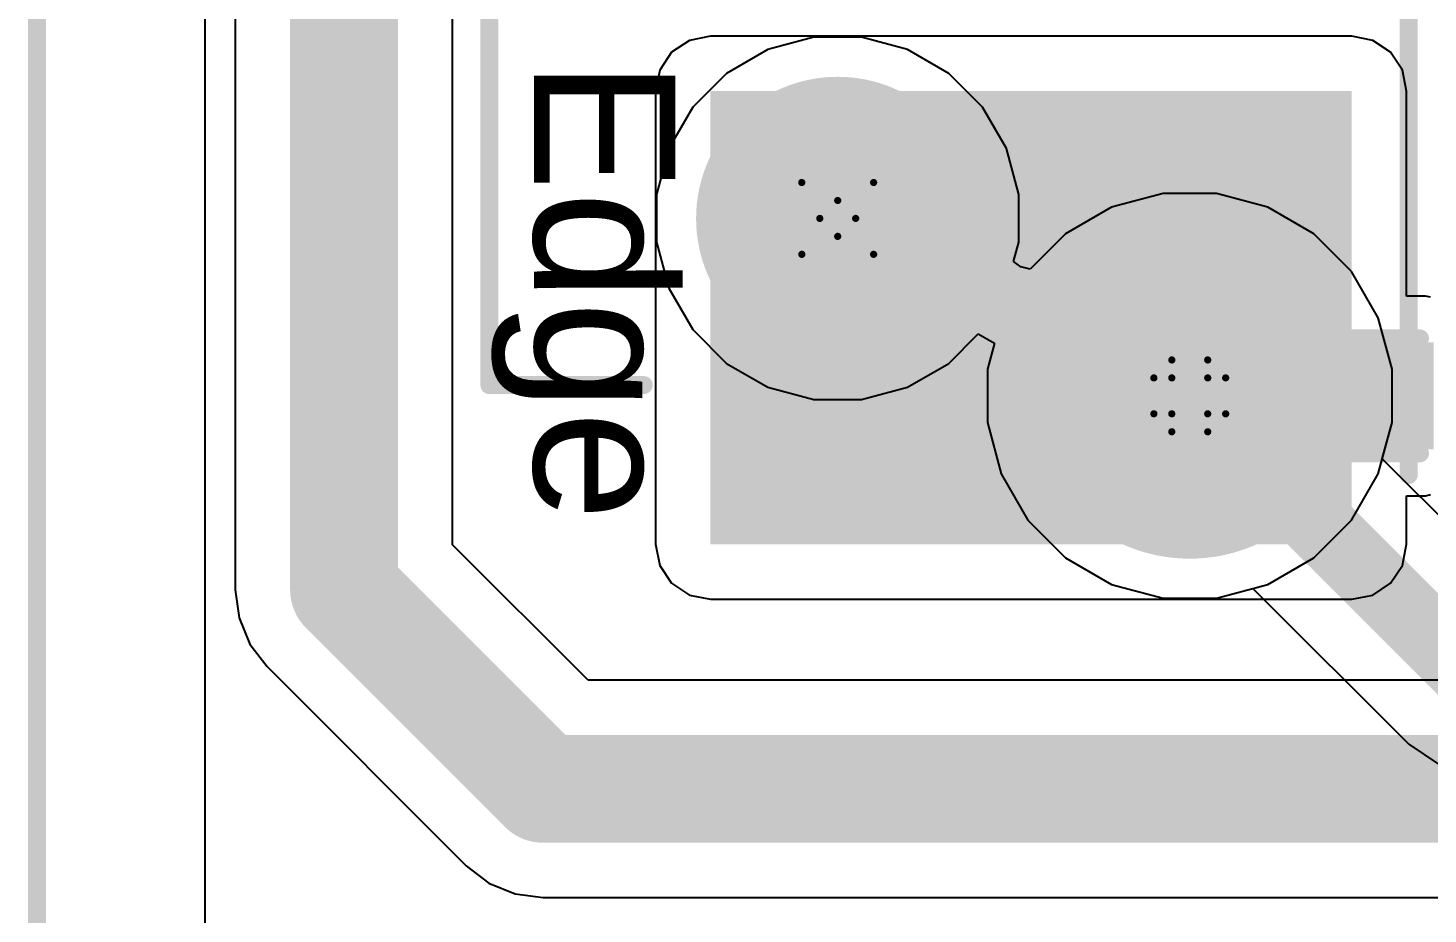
# Model space of a CAD drawing. Header units: inches. Extents: x -21 to 276, y -5 to 220.
# Drawn here: x -4.56 to 5.34, y 17.77 to 24.04 of the extents above; entities that cross this region are included whole.
import ezdxf

# ---------------------------------------------------------------- set-up
doc = ezdxf.new("R2010")
doc.units = ezdxf.units.IN
for name, color, linetype in [('Board_Outline', 216, 'Continuous'), ('Bottom Layer', 5, 'Continuous'), ('Bottom Overlay', 54, 'Continuous'), ('Bottom Paste', 16, 'Continuous'), ('Bottom Solder', 6, 'Continuous'), ('Drill Drawing', 1, 'Continuous'), ('Ground', 16, 'Continuous'), ('Multi-Layer', 9, 'Continuous'), ('Pad Holes', 156, 'Continuous'), ('Power + Signal', 76, 'Continuous'), ('Top Layer', 1, 'Continuous'), ('Top Overlay', 2, 'Continuous'), ('Top Solder', 216, 'Continuous')]:
    doc.layers.add(name, color=color, linetype=linetype)
doc.styles.add('Arial', font='', dxfattribs={"height": 0.2})
doc.styles.get('Arial').set_extended_font_data('Arial')

# ---------------------------------------------------------------- blocks, each defined once
blk = doc.blocks.new('1825027_8_66')
at = {"layer": 'Bottom Layer'}
h = blk.add_hatch(color=5, dxfattribs=at)
edge = h.paths.add_edge_path()
edge.add_arc((-3.505, 1.245), 1.05, 0, 360)
h = blk.add_hatch(color=5, dxfattribs=at)
edge = h.paths.add_edge_path()
edge.add_arc((3.505, 1.245), 1.05, 0, 360)
h = blk.add_hatch(color=5, dxfattribs=at)
edge = h.paths.add_edge_path()
edge.add_arc((-2.25, -1.245), 0.9, 0, 360)
h = blk.add_hatch(color=5, dxfattribs=at)
edge = h.paths.add_edge_path()
edge.add_arc((2.25, -1.245), 0.9, 0, 360)
at = {"layer": 'Bottom Solder'}
h = blk.add_hatch(color=6, dxfattribs=at)
edge = h.paths.add_edge_path()
edge.add_arc((-3.505, 1.245), 1.1516, 0, 360)
h = blk.add_hatch(color=6, dxfattribs=at)
edge = h.paths.add_edge_path()
edge.add_arc((3.505, 1.245), 1.1516, 0, 360)
h = blk.add_hatch(color=6, dxfattribs=at)
edge = h.paths.add_edge_path()
edge.add_arc((-2.25, -1.245), 1.0016, 0, 360)
h = blk.add_hatch(color=6, dxfattribs=at)
edge = h.paths.add_edge_path()
edge.add_arc((2.25, -1.245), 1.0016, 0, 360)
at = {"layer": 'Ground'}
h = blk.add_hatch(color=16, dxfattribs=at)
edge = h.paths.add_edge_path()
edge.add_arc((-3.505, 1.245), 1.05, 0, 360)
h = blk.add_hatch(color=16, dxfattribs=at)
edge = h.paths.add_edge_path()
edge.add_arc((3.505, 1.245), 1.05, 0, 360)
h = blk.add_hatch(color=16, dxfattribs=at)
edge = h.paths.add_edge_path()
edge.add_arc((-2.25, -1.245), 0.9, 0, 360)
h = blk.add_hatch(color=16, dxfattribs=at)
edge = h.paths.add_edge_path()
edge.add_arc((2.25, -1.245), 0.9, 0, 360)
at = {"layer": 'Multi-Layer'}
h = blk.add_hatch(color=9, dxfattribs=at)
edge = h.paths.add_edge_path()
edge.add_arc((-3.505, 1.245), 1.05, 0, 360)
h = blk.add_hatch(color=9, dxfattribs=at)
edge = h.paths.add_edge_path()
edge.add_arc((3.505, 1.245), 1.05, 0, 360)
h = blk.add_hatch(color=9, dxfattribs=at)
edge = h.paths.add_edge_path()
edge.add_arc((-2.25, -1.245), 0.9, 0, 360)
h = blk.add_hatch(color=9, dxfattribs=at)
edge = h.paths.add_edge_path()
edge.add_arc((2.25, -1.245), 0.9, 0, 360)
at = {"layer": 'Pad Holes'}
h = blk.add_hatch(color=7, dxfattribs=at)
edge = h.paths.add_edge_path()
edge.add_arc((-3.505, 1.245), 0.65, 0, 360)
h = blk.add_hatch(color=7, dxfattribs=at)
edge = h.paths.add_edge_path()
edge.add_arc((3.505, 1.245), 0.65, 0, 360)
h = blk.add_hatch(color=7, dxfattribs=at)
edge = h.paths.add_edge_path()
edge.add_arc((-2.25, -1.245), 0.55, 0, 360)
h = blk.add_hatch(color=7, dxfattribs=at)
edge = h.paths.add_edge_path()
edge.add_arc((2.25, -1.245), 0.55, 0, 360)
at = {"layer": 'Power + Signal'}
h = blk.add_hatch(color=76, dxfattribs=at)
edge = h.paths.add_edge_path()
edge.add_arc((-3.505, 1.245), 1.05, 0, 360)
h = blk.add_hatch(color=76, dxfattribs=at)
edge = h.paths.add_edge_path()
edge.add_arc((3.505, 1.245), 1.05, 0, 360)
h = blk.add_hatch(color=76, dxfattribs=at)
edge = h.paths.add_edge_path()
edge.add_arc((-2.25, -1.245), 0.9, 0, 360)
h = blk.add_hatch(color=76, dxfattribs=at)
edge = h.paths.add_edge_path()
edge.add_arc((2.25, -1.245), 0.9, 0, 360)
at = {"layer": 'Top Layer'}
h = blk.add_hatch(color=1, dxfattribs=at)
edge = h.paths.add_edge_path()
edge.add_arc((-3.505, 1.245), 1.05, 0, 360)
h = blk.add_hatch(color=1, dxfattribs=at)
edge = h.paths.add_edge_path()
edge.add_arc((3.505, 1.245), 1.05, 0, 360)
h = blk.add_hatch(color=1, dxfattribs=at)
edge = h.paths.add_edge_path()
edge.add_arc((-2.25, -1.245), 0.9, 0, 360)
h = blk.add_hatch(color=1, dxfattribs=at)
edge = h.paths.add_edge_path()
edge.add_arc((2.25, -1.245), 0.9, 0, 360)
at = {"layer": 'Top Solder'}
h = blk.add_hatch(color=216, dxfattribs=at)
edge = h.paths.add_edge_path()
edge.add_arc((-3.505, 1.245), 1.1516, 0, 360)
h = blk.add_hatch(color=216, dxfattribs=at)
edge = h.paths.add_edge_path()
edge.add_arc((3.505, 1.245), 1.1516, 0, 360)
h = blk.add_hatch(color=216, dxfattribs=at)
edge = h.paths.add_edge_path()
edge.add_arc((-2.25, -1.245), 1.0016, 0, 360)
h = blk.add_hatch(color=216, dxfattribs=at)
edge = h.paths.add_edge_path()
edge.add_arc((2.25, -1.245), 1.0016, 0, 360)
at = {"layer": 'Top Overlay'}
for points in [[(4.064, 2.794, 0.127, 0.127, 0), (-4.0132, 2.794, 0.127, 0.127, 0)], [(-3.429, -3.7084, 0.127, 0.127, 0), (-3.429, -2.6162, 0.127, 0.127, 0)], [(3.429, -3.7084, 0.127, 0.127, 0), (3.429, -2.6162, 0.127, 0.127, 0)], [(3.429, -3.7084, 0.127, 0.127, 0), (-3.429, -3.7084, 0.127, 0.127, 0)]]:
    blk.add_lwpolyline(points, format="xyseb", dxfattribs=at)
for points in [[(-4.04495, 2.794, 0.0635, 0.0635, 1), (-3.98145, 2.794, 0.0635, 0.0635, 1)], [(4.03225, 2.794, 0.0635, 0.0635, 1), (4.09575, 2.794, 0.0635, 0.0635, 1)], [(-3.46075, -2.6162, 0.0635, 0.0635, 1), (-3.39725, -2.6162, 0.0635, 0.0635, 1)], [(3.39725, -2.6162, 0.0635, 0.0635, 1), (3.46075, -2.6162, 0.0635, 0.0635, 1)], [(-3.46075, -3.7084, 0.0635, 0.0635, 1), (-3.39725, -3.7084, 0.0635, 0.0635, 1)], [(-3.46075, -3.7084, 0.0635, 0.0635, 1), (-3.39725, -3.7084, 0.0635, 0.0635, 1)], [(3.39725, -3.7084, 0.0635, 0.0635, 1), (3.46075, -3.7084, 0.0635, 0.0635, 1)], [(3.39725, -3.7084, 0.0635, 0.0635, 1), (3.46075, -3.7084, 0.0635, 0.0635, 1)]]:
    blk.add_lwpolyline(points, format="xyseb", close=True, dxfattribs=at)
at = {"layer": 'Top Overlay', "style": 'Arial'}
blk.add_text('PCB Edge', height=1.000001, dxfattribs=at).set_placement((-2.1336, -3.39371))
blk = doc.blocks.new('C___0402_B_211')
at = {"layer": 'Bottom Layer'}
for points in [[(-0.2413, 0.3175), (-0.2413, -0.3175), (-0.6985, -0.3175), (-0.6985, 0.3175)], [(0.6985, 0.3175), (0.6985, -0.3175), (0.2413, -0.3175), (0.2413, 0.3175)]]:
    blk.add_hatch(color=5, dxfattribs=at).paths.add_polyline_path(points)
at = {"layer": 'Bottom Paste'}
for points in [[(-0.2413, 0.3175), (-0.2413, -0.3175), (-0.6985, -0.3175), (-0.6985, 0.3175)], [(0.6985, 0.3175), (0.6985, -0.3175), (0.2413, -0.3175), (0.2413, 0.3175)]]:
    blk.add_hatch(color=16, dxfattribs=at).paths.add_polyline_path(points)
at = {"layer": 'Bottom Solder'}
for points in [[(-0.1813, 0.3775), (-0.1813, -0.3775), (-0.7585, -0.3775), (-0.7585, 0.3775)], [(0.7585, 0.3775), (0.7585, -0.3775), (0.1813, -0.3775), (0.1813, 0.3775)]]:
    blk.add_hatch(color=6, dxfattribs=at).paths.add_polyline_path(points)
at = {"layer": 'Bottom Overlay'}
for points in [[(-0.2794, 0.4064, 0.127, 0.127, 0), (-0.7874, 0.4064, 0.127, 0.127, 0)], [(-0.7874, 0.4064, 0.127, 0.127, 0), (-0.7874, -0.4064, 0.127, 0.127, 0)], [(0.7874, 0.4064, 0.127, 0.127, 0), (0.2794, 0.4064, 0.127, 0.127, 0)], [(0.7874, 0.4064, 0.127, 0.127, 0), (0.7874, -0.4064, 0.127, 0.127, 0)], [(-0.2794, -0.4064, 0.127, 0.127, 0), (-0.7874, -0.4064, 0.127, 0.127, 0)], [(0.7874, -0.4064, 0.127, 0.127, 0), (0.2794, -0.4064, 0.127, 0.127, 0)]]:
    blk.add_lwpolyline(points, format="xyseb", dxfattribs=at)
for points in [[(-0.8191, 0.4064, 0.0635, 0.0635, 1), (-0.7556, 0.4064, 0.0635, 0.0635, 1)], [(-0.8191, 0.4064, 0.0635, 0.0635, 1), (-0.7556, 0.4064, 0.0635, 0.0635, 1)], [(-0.3111, 0.4064, 0.0635, 0.0635, 1), (-0.2477, 0.4064, 0.0635, 0.0635, 1)], [(0.2477, 0.4064, 0.0635, 0.0635, 1), (0.3111, 0.4064, 0.0635, 0.0635, 1)], [(0.7556, 0.4064, 0.0635, 0.0635, 1), (0.8191, 0.4064, 0.0635, 0.0635, 1)], [(0.7556, 0.4064, 0.0635, 0.0635, 1), (0.8191, 0.4064, 0.0635, 0.0635, 1)], [(-0.8191, -0.4064, 0.0635, 0.0635, 1), (-0.7556, -0.4064, 0.0635, 0.0635, 1)], [(-0.8191, -0.4064, 0.0635, 0.0635, 1), (-0.7556, -0.4064, 0.0635, 0.0635, 1)], [(-0.3111, -0.4064, 0.0635, 0.0635, 1), (-0.2477, -0.4064, 0.0635, 0.0635, 1)], [(0.2477, -0.4064, 0.0635, 0.0635, 1), (0.3111, -0.4064, 0.0635, 0.0635, 1)], [(0.7556, -0.4064, 0.0635, 0.0635, 1), (0.8191, -0.4064, 0.0635, 0.0635, 1)], [(0.7556, -0.4064, 0.0635, 0.0635, 1), (0.8191, -0.4064, 0.0635, 0.0635, 1)]]:
    blk.add_lwpolyline(points, format="xyseb", close=True, dxfattribs=at)

msp = doc.modelspace()

# ---------------------------------------------------------------- hatches: boundary and pattern name
at = {"layer": 'Bottom Layer'}
for points in [[(0.265, 20.3872), (4.8006, 20.3872), (4.8006, 23.5922), (0.265, 23.5922)], [(4.458, 21.1197), (5.3213, 21.1197), (5.3213, 21.7547), (4.458, 21.7547)]]:
    msp.add_hatch(color=5, dxfattribs=at).paths.add_polyline_path(points)

# ---------------------------------------------------------------- linework, layer by layer
at = {"layer": 'Board_Outline'}
msp.add_lwpolyline([(-4.4985, -4.5176, 0.127, 0.127, 0), (-4.4985, 95.4822, 0.127, 0.127, 0)], format="xyseb", dxfattribs=at)
at = {"layer": 'Bottom Layer'}
for p, q in [((-3.3088, 16.9819), (-3.3088, 34.1853)), ((0.265, 23.9807), (0.1163, 23.9511)), ((4.8006, 23.9807), (0.265, 23.9807)), ((4.9493, 23.9511), (4.8006, 23.9807)), ((-0.0097, 23.8669), (-0.0939, 23.7409)), ((0.1163, 23.9511), (-0.0097, 23.8669)), ((5.0753, 23.8669), (4.9493, 23.9511)), ((5.1595, 23.7409), (5.0753, 23.8669)), ((-0.0939, 23.7409), (-0.1235, 23.5922)), ((5.1891, 23.5922), (5.1595, 23.7409)), ((-0.1235, 23.5922), (-0.1235, 20.3872)), ((5.1891, 22.1432), (5.1891, 23.5922)), ((5.3213, 22.1432), (5.1891, 22.1432)), ((5.3588, 22.1357), (5.3213, 22.1432)), ((5.1891, 20.3872), (5.1891, 20.7312)), ((5.1891, 20.7312), (5.3213, 20.7312)), ((5.3213, 20.7312), (5.3588, 20.7387)), ((-0.1235, 20.3872), (-0.0939, 20.2385)), ((5.1595, 20.2385), (5.1891, 20.3872)), ((-0.0939, 20.2385), (-0.0097, 20.1125)), ((5.0753, 20.1125), (5.1595, 20.2385)), ((-0.0097, 20.1125), (0.1163, 20.0283)), ((4.9493, 20.0283), (5.0753, 20.1125)), ((0.1163, 20.0283), (0.265, 19.9987)), ((4.8006, 19.9987), (4.9493, 20.0283)), ((0.265, 19.9987), (4.8006, 19.9987))]:
    msp.add_line(p, q, dxfattribs=at)
at = {"layer": 'Drill Drawing'}
for points in [[(0.911, 22.9462, 0.0508, 0.0508, 0), (1.165, 22.8192, 0.0508, 0.0508, 0)], [(0.911, 22.9462, 0.0508, 0.0508, 0), (1.038, 22.6922, 0.0508, 0.0508, 0)], [(1.165, 22.8192, 0.0508, 0.0508, 0), (1.419, 22.9462, 0.0508, 0.0508, 0)], [(1.292, 22.6922, 0.0508, 0.0508, 0), (1.419, 22.9462, 0.0508, 0.0508, 0)], [(0.911, 22.4382, 0.0508, 0.0508, 0), (1.038, 22.6922, 0.0508, 0.0508, 0)], [(1.292, 22.6922, 0.0508, 0.0508, 0), (1.419, 22.4382, 0.0508, 0.0508, 0)], [(0.911, 22.4382, 0.0508, 0.0508, 0), (1.165, 22.5652, 0.0508, 0.0508, 0)], [(1.165, 22.5652, 0.0508, 0.0508, 0), (1.419, 22.4382, 0.0508, 0.0508, 0)], [(3.528, 21.5642, 0.0508, 0.0508, 0), (3.528, 21.6912, 0.0508, 0.0508, 0)], [(3.528, 21.6912, 0.0508, 0.0508, 0), (3.782, 21.6912, 0.0508, 0.0508, 0)], [(3.782, 21.5642, 0.0508, 0.0508, 0), (3.782, 21.6912, 0.0508, 0.0508, 0)], [(3.401, 21.3102, 0.0508, 0.0508, 0), (3.401, 21.5642, 0.0508, 0.0508, 0)], [(3.401, 21.5642, 0.0508, 0.0508, 0), (3.528, 21.5642, 0.0508, 0.0508, 0)], [(3.782, 21.5642, 0.0508, 0.0508, 0), (3.909, 21.5642, 0.0508, 0.0508, 0)], [(3.909, 21.3102, 0.0508, 0.0508, 0), (3.909, 21.5642, 0.0508, 0.0508, 0)], [(3.401, 21.3102, 0.0508, 0.0508, 0), (3.528, 21.3102, 0.0508, 0.0508, 0)], [(3.528, 21.1832, 0.0508, 0.0508, 0), (3.528, 21.3102, 0.0508, 0.0508, 0)], [(3.782, 21.3102, 0.0508, 0.0508, 0), (3.909, 21.3102, 0.0508, 0.0508, 0)], [(3.782, 21.1832, 0.0508, 0.0508, 0), (3.782, 21.3102, 0.0508, 0.0508, 0)], [(3.528, 21.1832, 0.0508, 0.0508, 0), (3.782, 21.1832, 0.0508, 0.0508, 0)]]:
    msp.add_lwpolyline(points, format="xyseb", dxfattribs=at)
for points in [[(0.8983, 22.9462, 0.0254, 0.0254, 1), (0.9237, 22.9462, 0.0254, 0.0254, 1)], [(0.8983, 22.9462, 0.0254, 0.0254, 1), (0.9237, 22.9462, 0.0254, 0.0254, 1)], [(1.4063, 22.9462, 0.0254, 0.0254, 1), (1.4317, 22.9462, 0.0254, 0.0254, 1)], [(1.4063, 22.9462, 0.0254, 0.0254, 1), (1.4317, 22.9462, 0.0254, 0.0254, 1)], [(1.1523, 22.8192, 0.0254, 0.0254, 1), (1.1777, 22.8192, 0.0254, 0.0254, 1)], [(1.1523, 22.8192, 0.0254, 0.0254, 1), (1.1777, 22.8192, 0.0254, 0.0254, 1)], [(1.0253, 22.6922, 0.0254, 0.0254, 1), (1.0507, 22.6922, 0.0254, 0.0254, 1)], [(1.0253, 22.6922, 0.0254, 0.0254, 1), (1.0507, 22.6922, 0.0254, 0.0254, 1)], [(1.2793, 22.6922, 0.0254, 0.0254, 1), (1.3047, 22.6922, 0.0254, 0.0254, 1)], [(1.2793, 22.6922, 0.0254, 0.0254, 1), (1.3047, 22.6922, 0.0254, 0.0254, 1)], [(1.1523, 22.5652, 0.0254, 0.0254, 1), (1.1777, 22.5652, 0.0254, 0.0254, 1)], [(1.1523, 22.5652, 0.0254, 0.0254, 1), (1.1777, 22.5652, 0.0254, 0.0254, 1)], [(0.8983, 22.4382, 0.0254, 0.0254, 1), (0.9237, 22.4382, 0.0254, 0.0254, 1)], [(0.8983, 22.4382, 0.0254, 0.0254, 1), (0.9237, 22.4382, 0.0254, 0.0254, 1)], [(1.4063, 22.4382, 0.0254, 0.0254, 1), (1.4317, 22.4382, 0.0254, 0.0254, 1)], [(1.4063, 22.4382, 0.0254, 0.0254, 1), (1.4317, 22.4382, 0.0254, 0.0254, 1)], [(3.5153, 21.6912, 0.0254, 0.0254, 1), (3.5407, 21.6912, 0.0254, 0.0254, 1)], [(3.5153, 21.6912, 0.0254, 0.0254, 1), (3.5407, 21.6912, 0.0254, 0.0254, 1)], [(3.7693, 21.6912, 0.0254, 0.0254, 1), (3.7947, 21.6912, 0.0254, 0.0254, 1)], [(3.7693, 21.6912, 0.0254, 0.0254, 1), (3.7947, 21.6912, 0.0254, 0.0254, 1)], [(3.3883, 21.5642, 0.0254, 0.0254, 1), (3.4137, 21.5642, 0.0254, 0.0254, 1)], [(3.3883, 21.5642, 0.0254, 0.0254, 1), (3.4137, 21.5642, 0.0254, 0.0254, 1)], [(3.5153, 21.5642, 0.0254, 0.0254, 1), (3.5407, 21.5642, 0.0254, 0.0254, 1)], [(3.5153, 21.5642, 0.0254, 0.0254, 1), (3.5407, 21.5642, 0.0254, 0.0254, 1)], [(3.7693, 21.5642, 0.0254, 0.0254, 1), (3.7947, 21.5642, 0.0254, 0.0254, 1)], [(3.7693, 21.5642, 0.0254, 0.0254, 1), (3.7947, 21.5642, 0.0254, 0.0254, 1)], [(3.8963, 21.5642, 0.0254, 0.0254, 1), (3.9217, 21.5642, 0.0254, 0.0254, 1)], [(3.8963, 21.5642, 0.0254, 0.0254, 1), (3.9217, 21.5642, 0.0254, 0.0254, 1)], [(3.3883, 21.3102, 0.0254, 0.0254, 1), (3.4137, 21.3102, 0.0254, 0.0254, 1)], [(3.3883, 21.3102, 0.0254, 0.0254, 1), (3.4137, 21.3102, 0.0254, 0.0254, 1)], [(3.5153, 21.3102, 0.0254, 0.0254, 1), (3.5407, 21.3102, 0.0254, 0.0254, 1)], [(3.5153, 21.3102, 0.0254, 0.0254, 1), (3.5407, 21.3102, 0.0254, 0.0254, 1)], [(3.7693, 21.3102, 0.0254, 0.0254, 1), (3.7947, 21.3102, 0.0254, 0.0254, 1)], [(3.7693, 21.3102, 0.0254, 0.0254, 1), (3.7947, 21.3102, 0.0254, 0.0254, 1)], [(3.8963, 21.3102, 0.0254, 0.0254, 1), (3.9217, 21.3102, 0.0254, 0.0254, 1)], [(3.8963, 21.3102, 0.0254, 0.0254, 1), (3.9217, 21.3102, 0.0254, 0.0254, 1)], [(3.5153, 21.1832, 0.0254, 0.0254, 1), (3.5407, 21.1832, 0.0254, 0.0254, 1)], [(3.5153, 21.1832, 0.0254, 0.0254, 1), (3.5407, 21.1832, 0.0254, 0.0254, 1)], [(3.7693, 21.1832, 0.0254, 0.0254, 1), (3.7947, 21.1832, 0.0254, 0.0254, 1)], [(3.7693, 21.1832, 0.0254, 0.0254, 1), (3.7947, 21.1832, 0.0254, 0.0254, 1)]]:
    msp.add_lwpolyline(points, format="xyseb", close=True, dxfattribs=at)
at = {"layer": 'Ground'}
for p, q in [((-3.3088, 16.7164), (-3.3088, 60.0484)), ((0.9963, 23.9732), (0.6705, 23.8859)), ((1.3336, 23.9732), (0.9963, 23.9732)), ((1.6594, 23.8859), (1.3336, 23.9732)), ((0.6705, 23.8859), (0.3784, 23.7173)), ((1.9515, 23.7173), (1.6594, 23.8859)), ((0.3784, 23.7173), (0.1399, 23.4788)), ((2.19, 23.4788), (1.9515, 23.7173)), ((0.1399, 23.4788), (-0.0287, 23.1867)), ((2.3587, 23.1867), (2.19, 23.4788)), ((-0.0287, 23.1867), (-0.116, 22.8609)), ((2.446, 22.8609), (2.3587, 23.1867)), ((-0.116, 22.8609), (-0.116, 22.5236)), ((2.446, 22.5236), (2.446, 22.8609)), ((3.4666, 22.8682), (3.1026, 22.7707)), ((3.8434, 22.8682), (3.4666, 22.8682)), ((4.2073, 22.7707), (3.8434, 22.8682)), ((3.1026, 22.7707), (2.7763, 22.5823)), ((4.5336, 22.5823), (4.2073, 22.7707)), ((2.7763, 22.5823), (2.5262, 22.3321)), ((4.8001, 22.3159), (4.5336, 22.5823)), ((-0.116, 22.5236), (-0.0287, 22.1978)), ((2.4093, 22.3865), (2.446, 22.5236)), ((2.4602, 22.3508), (2.4093, 22.3865)), ((2.5262, 22.3321), (2.4602, 22.3508)), ((4.9885, 21.9896), (4.8001, 22.3159)), ((-0.0287, 22.1978), (0.1399, 21.9057)), ((5.086, 21.6256), (4.9885, 21.9896)), ((0.1399, 21.9057), (0.3784, 21.6671)), ((1.9515, 21.6671), (2.1593, 21.8749)), ((2.1593, 21.8749), (2.2732, 21.8092)), ((2.2732, 21.8092), (2.224, 21.6256)), ((0.3784, 21.6671), (0.6705, 21.4985)), ((1.6594, 21.4985), (1.9515, 21.6671)), ((2.224, 21.6256), (2.224, 21.2488)), ((5.086, 21.2488), (5.086, 21.6256)), ((0.6705, 21.4985), (0.9963, 21.4112)), ((1.3336, 21.4112), (1.6594, 21.4985)), ((0.9963, 21.4112), (1.3336, 21.4112)), ((2.224, 21.2488), (2.3215, 20.8849)), ((5.0169, 20.9909), (5.086, 21.2488)), ((5.9294, 20.0784), (5.0169, 20.9909)), ((2.3215, 20.8849), (2.5099, 20.5586)), ((2.5099, 20.5586), (2.7763, 20.2921)), ((2.7763, 20.2921), (3.1026, 20.1037)), ((3.1026, 20.1037), (3.4666, 20.0062)), ((3.4666, 20.0062), (3.8434, 20.0062)), ((3.8434, 20.0062), (4.1013, 20.0753)), ((4.1013, 20.0753), (5.2034, 18.9732)), ((5.2034, 18.9732), (5.4134, 18.8328))]:
    msp.add_line(p, q, dxfattribs=at)
msp.add_lwpolyline([(3.655, 21.4372, 0.508, 0.508, 0), (5.6612, 19.431, 0.508, 0.508, 0)], format="xyseb", dxfattribs=at)
msp.add_lwpolyline([(3.528, 21.4372, 0.254, 0.254, 1), (3.782, 21.4372, 0.254, 0.254, 1)], format="xyseb", close=True, dxfattribs=at)
at = {"layer": 'Power + Signal'}
for p, q in [((-3.3088, 16.7164), (-3.3088, 60.0484)), ((0.9963, 23.9732), (0.6705, 23.8859)), ((1.3336, 23.9732), (0.9963, 23.9732)), ((1.6594, 23.8859), (1.3336, 23.9732)), ((0.6705, 23.8859), (0.3784, 23.7173)), ((1.9515, 23.7173), (1.6594, 23.8859)), ((0.3784, 23.7173), (0.1399, 23.4788)), ((2.19, 23.4788), (1.9515, 23.7173)), ((0.1399, 23.4788), (-0.0287, 23.1867)), ((2.3587, 23.1867), (2.19, 23.4788)), ((-0.0287, 23.1867), (-0.116, 22.8609)), ((2.446, 22.8609), (2.3587, 23.1867)), ((-0.116, 22.8609), (-0.116, 22.5236)), ((2.446, 22.5236), (2.446, 22.8609)), ((3.4666, 22.8682), (3.1026, 22.7707)), ((3.8434, 22.8682), (3.4666, 22.8682)), ((4.2073, 22.7707), (3.8434, 22.8682)), ((3.1026, 22.7707), (2.7763, 22.5823)), ((4.5336, 22.5823), (4.2073, 22.7707)), ((2.7763, 22.5823), (2.5262, 22.3321)), ((4.8001, 22.3159), (4.5336, 22.5823)), ((-0.116, 22.5236), (-0.0287, 22.1978)), ((2.4093, 22.3865), (2.446, 22.5236)), ((2.4602, 22.3508), (2.4093, 22.3865)), ((2.5262, 22.3321), (2.4602, 22.3508)), ((4.9885, 21.9896), (4.8001, 22.3159)), ((-0.0287, 22.1978), (0.1399, 21.9057)), ((5.086, 21.6256), (4.9885, 21.9896)), ((0.1399, 21.9057), (0.3784, 21.6671)), ((1.9515, 21.6671), (2.1593, 21.8749)), ((2.1593, 21.8749), (2.2732, 21.8092)), ((2.2732, 21.8092), (2.224, 21.6256)), ((0.3784, 21.6671), (0.6705, 21.4985)), ((1.6594, 21.4985), (1.9515, 21.6671)), ((2.224, 21.6256), (2.224, 21.2488)), ((5.086, 21.2488), (5.086, 21.6256)), ((0.6705, 21.4985), (0.9963, 21.4112)), ((1.3336, 21.4112), (1.6594, 21.4985)), ((0.9963, 21.4112), (1.3336, 21.4112)), ((2.224, 21.2488), (2.3215, 20.8849)), ((4.9885, 20.8849), (5.086, 21.2488)), ((2.3215, 20.8849), (2.5099, 20.5586)), ((4.8001, 20.5586), (4.9885, 20.8849)), ((2.5099, 20.5586), (2.7763, 20.2921)), ((4.5336, 20.2921), (4.8001, 20.5586)), ((2.7763, 20.2921), (3.1026, 20.1037)), ((4.2073, 20.1037), (4.5336, 20.2921)), ((3.1026, 20.1037), (3.4666, 20.0062)), ((3.8434, 20.0062), (4.2073, 20.1037)), ((3.4666, 20.0062), (3.8434, 20.0062))]:
    msp.add_line(p, q, dxfattribs=at)
at = {"layer": 'Top Layer'}
for p, q in [((-3.3088, 16.9819), (-3.3088, 31.0518)), ((-3.0958, 29.1972), (-3.0958, 20.066)), ((-1.5586, 20.3844), (-1.5586, 28.8788)), ((0.9963, 23.9732), (0.6705, 23.8859)), ((1.3336, 23.9732), (0.9963, 23.9732)), ((1.6594, 23.8859), (1.3336, 23.9732)), ((0.6705, 23.8859), (0.3784, 23.7173)), ((1.9515, 23.7173), (1.6594, 23.8859)), ((0.3784, 23.7173), (0.1399, 23.4788)), ((2.19, 23.4788), (1.9515, 23.7173)), ((0.1399, 23.4788), (-0.0287, 23.1867)), ((2.3587, 23.1867), (2.19, 23.4788)), ((-0.0287, 23.1867), (-0.116, 22.8609)), ((2.446, 22.8609), (2.3587, 23.1867)), ((-0.116, 22.8609), (-0.116, 22.5236)), ((2.446, 22.5236), (2.446, 22.8609)), ((3.4666, 22.8682), (3.1026, 22.7707)), ((3.8434, 22.8682), (3.4666, 22.8682)), ((4.2073, 22.7707), (3.8434, 22.8682)), ((3.1026, 22.7707), (2.7763, 22.5823)), ((4.5336, 22.5823), (4.2073, 22.7707)), ((2.7763, 22.5823), (2.5262, 22.3321)), ((4.8001, 22.3159), (4.5336, 22.5823)), ((-0.116, 22.5236), (-0.0287, 22.1978)), ((2.4093, 22.3865), (2.446, 22.5236)), ((2.4602, 22.3508), (2.4093, 22.3865)), ((2.5262, 22.3321), (2.4602, 22.3508)), ((4.9885, 21.9896), (4.8001, 22.3159)), ((-0.0287, 22.1978), (0.1399, 21.9057)), ((5.086, 21.6256), (4.9885, 21.9896)), ((0.1399, 21.9057), (0.3784, 21.6671)), ((1.9515, 21.6671), (2.1593, 21.8749)), ((2.1593, 21.8749), (2.2732, 21.8092)), ((2.2732, 21.8092), (2.224, 21.6256)), ((0.3784, 21.6671), (0.6705, 21.4985)), ((1.6594, 21.4985), (1.9515, 21.6671)), ((2.224, 21.6256), (2.224, 21.2488)), ((5.086, 21.2488), (5.086, 21.6256)), ((0.6705, 21.4985), (0.9963, 21.4112)), ((1.3336, 21.4112), (1.6594, 21.4985)), ((0.9963, 21.4112), (1.3336, 21.4112)), ((2.224, 21.2488), (2.3215, 20.8849)), ((4.9885, 20.8849), (5.086, 21.2488)), ((2.3215, 20.8849), (2.5099, 20.5586)), ((4.8001, 20.5586), (4.9885, 20.8849)), ((2.5099, 20.5586), (2.7763, 20.2921)), ((4.5336, 20.2921), (4.8001, 20.5586)), ((-0.6, 19.4257), (-1.5586, 20.3844)), ((2.7763, 20.2921), (3.1026, 20.1037)), ((4.2073, 20.1037), (4.5336, 20.2921)), ((3.1026, 20.1037), (3.4666, 20.0062)), ((3.8434, 20.0062), (4.2073, 20.1037)), ((-3.0958, 20.066), (-3.0696, 19.8671)), ((3.4666, 20.0062), (3.8434, 20.0062)), ((-3.0696, 19.8671), (-2.9928, 19.6817)), ((-2.9928, 19.6817), (-2.8707, 19.5225)), ((-2.8707, 19.5225), (-1.4618, 18.1137)), ((29.3437, 19.4257), (-0.6, 19.4257)), ((-1.4618, 18.1137), (-1.4618, 18.1137)), ((-1.4618, 18.1137), (-1.3026, 17.9915)), ((-1.3026, 17.9915), (-1.1173, 17.9147)), ((-1.1173, 17.9147), (-0.9183, 17.8886)), ((-0.9183, 17.8886), (29.0254, 17.8886))]:
    msp.add_line(p, q, dxfattribs=at)
for points in [[(-2.3272, 20.066, 0.762, 0.762, 0), (-2.3272, 29.1972, 0.762, 0.762, 0)], [(-2.3272, 20.066, 0.762, 0.762, 0), (-0.9183, 18.6571, 0.762, 0.762, 0)], [(-0.9183, 18.6571, 0.762, 0.762, 0), (29.3437, 18.6571, 0.762, 0.762, 0)]]:
    msp.add_lwpolyline(points, format="xyseb", dxfattribs=at)
for points in [[(-2.5177, 20.066, 0.381, 0.381, 1), (-2.1367, 20.066, 0.381, 0.381, 1)], [(-2.5177, 20.066, 0.381, 0.381, 1), (-2.1367, 20.066, 0.381, 0.381, 1)], [(-1.1088, 18.6571, 0.381, 0.381, 1), (-0.7278, 18.6571, 0.381, 0.381, 1)], [(-1.1088, 18.6571, 0.381, 0.381, 1), (-0.7278, 18.6571, 0.381, 0.381, 1)]]:
    msp.add_lwpolyline(points, format="xyseb", close=True, dxfattribs=at)

# ---------------------------------------------------------------- block references
for name, p, rotation in [('1825027_8_66', (2.41, 24.9422), 270), ('C___0402_B_211', (5.5626, 21.4372), 180)]:
    msp.add_blockref(name, p, dxfattribs=dict(rotation=rotation))

doc.saveas('drawing.dxf')
